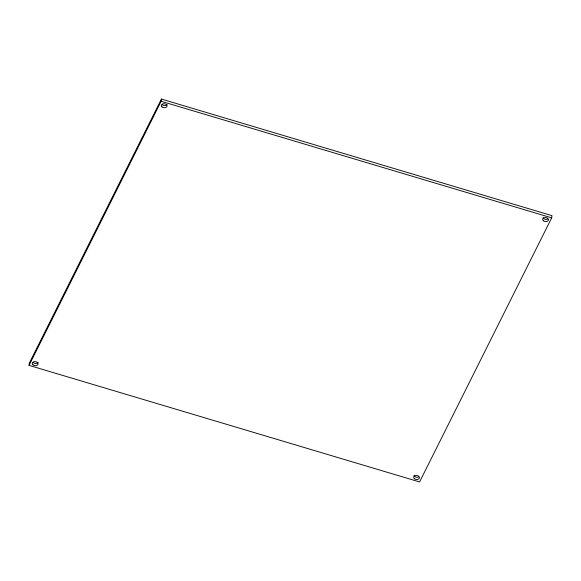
<?xml version="1.0" encoding="UTF-8"?>
<svg xmlns="http://www.w3.org/2000/svg" width="581" height="581" viewBox="0 0 581 581"><rect width="100%" height="100%" fill="white"/><g stroke="black" fill="none" stroke-linecap="round" stroke-linejoin="round"><path stroke-width="0.87" d="M29.05 365.369L29.319 363.147L161.416 99.06L551.95 215.631L551.681 217.853L419.584 481.94L29.05 365.369L161.148 101.283L161.416 99.06M161.148 101.283L551.681 217.853M547.752 218.993A2.898 2.004 6.9 0 1 543.01 217.577M167.168 104.326A2.898 2.004 6.9 0 1 162.266 104.703M38.164 362.239A2.898 2.004 6.9 0 1 33.255 362.617M418.741 476.907A2.898 2.004 6.9 0 1 413.999 475.49M543.402 220.773A2.898 2.004 6.9 0 0 548.311 220.395A2.898 2.004 6.9 0 0 545.007 217.563A2.898 2.004 6.9 0 0 543.402 220.773M161.997 106.926A2.898 2.004 6.9 0 0 166.9 106.548A2.898 2.004 6.9 0 0 163.602 103.716A2.898 2.004 6.9 0 0 161.997 106.926M32.986 364.839A2.898 2.004 6.9 0 0 37.896 364.461A2.898 2.004 6.9 0 0 34.591 361.629A2.898 2.004 6.9 0 0 32.986 364.839M414.398 478.686A2.898 2.004 6.9 0 0 419.3 478.308A2.898 2.004 6.9 0 0 415.996 475.476A2.898 2.004 6.9 0 0 414.398 478.686"/></g></svg>
